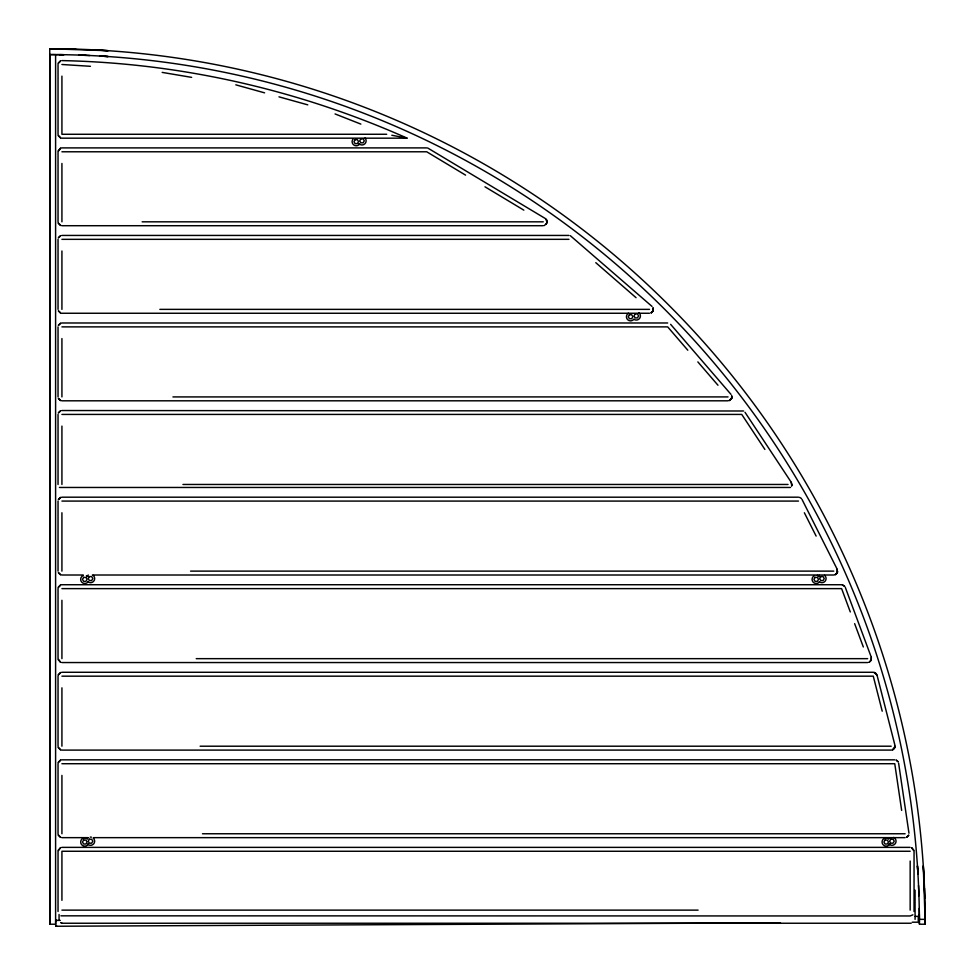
<?xml version="1.0" encoding="UTF-8"?>
<svg xmlns="http://www.w3.org/2000/svg" width="975" height="975" viewBox="0 0 975 975"><rect width="100%" height="100%" fill="white"/><g stroke="black" fill="none" stroke-linecap="round" stroke-linejoin="round"><path stroke-width="1.46" d="M96.757 50.017L108.127 50.7L49.762 48.75L49.762 924.215L55.599 924.215L55.599 54.588L49.762 54.588L49.762 924.215M834.88 574.836L837.367 572.605L837.245 569.363L801.962 499.322M729.129 400.652L731.567 398.531L731.884 396.374M791.871 485.038L791.273 482.32L744.997 412.279M892.162 749.97L894.514 748.178L894.928 745.241L877.049 675.212L874.295 672.409M894.904 747.24L895.05 746.241L893.088 749.58M791.749 485.587L791.273 482.32M791.554 486.111L791.919 484.465M837.635 571.557L836.745 573.617M731.567 398.531L731.884 397.471M58.159 63.485L60.913 60.73M58.171 150.784L60.913 148.029M58.171 587.62L60.913 584.866M58.171 675.163L60.913 672.409M58.171 762.706L60.913 759.964M58.171 850.261L60.913 847.507M652.897 311.208L650.959 312.963L653.067 310.854L653.165 308.161M58.329 63.009L60.438 60.901M58.329 587.133L60.438 585.024M58.329 674.688L60.438 672.579M58.329 762.231L60.438 760.122M546.219 224.335L547.133 221.581L546.207 219.29L546.999 222.885L544.367 225.554M894.514 748.178L892.649 749.799M651.471 312.707L653.067 310.854L653.018 307.759M912.905 914.83L910.162 915.964L60.913 915.83M60.438 148.188L58.037 151.783L58.037 221.825M60.438 235.743L58.329 237.839L60.913 235.572M60.438 323.286L58.329 325.394L60.913 323.115M60.438 410.828L58.329 412.937L60.913 410.67M60.438 497.482L58.329 499.59L60.913 497.323M60.438 847.665L58.037 851.26L58.037 911.503M729.519 400.506L731.628 398.409L731.677 395.558M835.258 574.714L837.367 572.605L837.245 569.363M90.224 837.086L91.418 837.172M56.916 926.25L55.721 926.25L55.697 920.412L60.267 920.388M915.22 916.366L918.255 916.354L918.292 922.192L912.198 922.216M55.721 926.25L780.451 922.838M55.697 920.412L56.891 920.412M386.673 134.27L61.925 134.282L61.925 76.123M61.925 138.17L407.16 138.17C298.594 89.919 180.997 63.034 62.168 60.608M61.925 147.895L426.709 147.895M61.925 151.783L426.709 151.783L465.562 175.134M142.143 221.825L543.258 221.825M61.925 225.712L543.258 225.712M61.925 235.438L568.949 235.438M61.925 239.338L568.949 239.326M159.851 309.368L649.472 309.368M61.925 313.255L649.472 313.255M61.925 322.993L667.68 322.981M61.925 326.881L667.68 326.881L687.802 350.22M172.941 396.923L728.033 396.91M61.925 400.81L728.033 400.81M61.925 410.536L743.596 410.999M61.925 414.424L741.743 414.424L764.888 449.438M182.947 484.465L788.032 484.465M59.438 487.463L790.506 487.463M61.925 497.189L798.476 497.189M61.925 501.077L798.476 501.077M190.564 571.118L833.771 571.118M61.925 575.006L83.241 575.006M92.369 575.006L833.771 575.006M61.925 584.732L841.608 584.732L844.691 586.243L842.546 584.842M61.925 588.62L841.608 588.62L850.297 611.971M196.219 658.661L867.665 658.661M61.925 662.549L867.665 662.549M61.925 672.275L873.271 672.275L875.66 673.091L877.049 675.212M61.925 676.175L873.271 676.175L882.217 711.189M200.131 746.204L891.162 746.204M61.925 750.104L891.162 750.092M61.925 759.83L894.757 759.83M61.925 763.717L894.757 763.717L901.656 810.408M202.459 833.759L905.105 833.759M61.925 837.647L87.774 837.647M93.661 837.647L905.105 837.647M61.925 847.372L910.162 847.372M910.162 851.26L61.925 851.26L61.925 900.315M61.925 910.126L698.1 910.126M49.762 54.588A869.639 869.639 0 0 1 919.388 919.352L924.056 919.352M62.948 923.24L911.186 923.24M920.571 924.215L925.238 924.215L925.226 921.217M50.883 48.75L49.762 48.75A875.465 875.465 0 0 1 925.226 919.352L925.226 920.303M54.21 48.762L59.609 48.811M56.66 54.612L63.022 54.685M59.609 54.637L63.972 54.71M66.873 48.921L75.721 49.14M78.609 55.075L89.858 55.514M80.632 55.136L85.812 55.331M99.596 56.026L108.127 56.55L102.424 56.184M61.925 64.496L90.431 66.3M162.167 72.394L191.624 77.366M391.816 135.257L406.733 138.084M235.804 84.837L264.591 92.844M278.984 96.842L307.759 104.849M60.438 574.714L58.329 572.605L60.913 574.872M58.171 659.673L60.913 662.415M58.171 747.216L60.913 749.97M58.171 834.758L60.913 837.513M58.171 135.281L60.913 138.036M58.171 222.836L60.913 225.578M60.438 312.963L58.329 310.854L60.913 313.133M60.438 400.506L58.329 398.409L60.913 400.676M896.11 760.073L898.17 761.841L896.537 760.256M427.745 148.029L545.257 218.485M335.059 113.941L360.86 124.105M799.537 497.335L801.352 498.444M570.351 235.694L652.031 306.43M484.977 186.798L523.831 210.149M60.438 137.877L58.329 135.769M60.438 225.42L58.329 223.312M60.438 662.257L58.037 658.661L58.037 588.62M60.438 749.799L58.329 747.703M60.438 837.354L58.329 835.246M595.786 262.677L636.053 297.692M670.629 324.334L730.982 394.375M697.856 361.896L717.978 385.247M546.122 219.192L546.756 220.118M804.363 512.753L816.124 536.092M845.264 587.267L871.309 657.308L871.26 660.148L869.152 662.257L871.26 660.148L871.309 657.308M854.636 623.647L863.326 646.986M913.916 850.261L911.649 847.665L914.05 851.26L914.05 911.503M898.609 763.145L908.956 833.186M923.971 877.22L923.288 865.849L925.238 923.934M918.535 885.471L918.925 895.806M924.495 888.164L924.848 898.255M919.254 908.395L919.401 924.215L919.401 922.789M925.068 907.116L925.178 914.379M919.34 914.379L919.388 919.766M919.388 919.352L919.401 922.057M925.238 923.093L925.238 924.215M915.074 890.175L915.074 919.352M910.162 861.071L910.162 910.126M61.925 163.459L61.925 221.825M61.925 251.002L61.925 309.368M61.925 338.557L61.925 396.923M61.925 426.099L61.925 484.465M61.925 512.753L61.925 571.118M61.925 600.295L61.925 658.661M61.925 687.838L61.925 746.204M61.925 775.393L61.925 833.759M59.061 914.489L59.061 919.352M58.037 64.496L58.037 134.282M58.037 239.338L58.037 309.368M58.037 326.881L58.037 396.923M58.037 414.424L58.037 484.465M58.037 501.077L58.037 571.118M58.037 676.175L58.037 746.204M58.037 763.717L58.037 833.759M359.629 144.032A4.132 4.132 0 0 1 353.645 144.861A4.132 4.132 0 0 1 353.23 138.828M633.945 319.13A4.132 4.132 0 0 1 627.547 319.568A4.132 4.132 0 0 1 628.412 313.207M88.457 843.923A4.132 4.132 0 0 1 81.412 844.411A4.132 4.132 0 0 1 84.216 837.927M85.349 837.927A4.132 4.132 0 0 1 87.397 838.817M88.164 581.77A4.132 4.132 0 0 1 81.583 581.99A4.132 4.132 0 0 1 83.131 575.591M86.434 575.591A4.132 4.132 0 0 1 87.811 576.554M819.585 581.77A4.132 4.132 0 0 1 813.004 581.99A4.132 4.132 0 0 1 814.564 575.591M817.33 575.396A4.132 4.132 0 0 1 819.232 576.554M889.858 843.923A4.132 4.132 0 0 1 882.814 844.411A4.132 4.132 0 0 1 885.629 837.927M886.75 837.927A4.132 4.132 0 0 1 888.798 838.817M893.575 837.415A4.132 4.132 0 0 1 895.306 843.582A4.132 4.132 0 0 1 888.908 844.021M888.542 838.817A4.132 4.132 0 0 1 889.773 837.671M824.557 575.36A4.132 4.132 0 0 1 825.155 581.173A4.132 4.132 0 0 1 819.341 581.77M818.281 576.664A4.132 4.132 0 0 1 819.341 575.36M93.137 575.36A4.132 4.132 0 0 1 93.734 581.173A4.132 4.132 0 0 1 87.908 581.77M86.848 576.664A4.132 4.132 0 0 1 88.372 575.031M93.137 838A4.132 4.132 0 0 1 93.539 844.021A4.132 4.132 0 0 1 87.506 844.021M87.141 838.817A4.132 4.132 0 0 1 88.372 837.671M638.905 312.719A4.132 4.132 0 0 1 639.673 318.301A4.132 4.132 0 0 1 634.152 319.459M365.016 138.011A4.132 4.132 0 0 1 364.821 143.849A4.132 4.132 0 0 1 358.971 143.654M908.7 835.246L906.592 837.342L908.7 835.246M83.643 577.395L82.485 579.382L83.643 581.368L85.934 581.368L87.08 579.382L85.934 577.395L83.643 577.395M89.371 576.578L88.225 578.565L89.371 580.552L91.674 580.552L92.82 578.565L91.674 576.578L89.371 576.578M355.107 139.657L353.962 141.643L355.107 143.63L357.398 143.63L358.544 141.643L357.398 139.657L355.107 139.657M360.847 138.84L359.702 140.827L360.847 142.813L363.139 142.813L364.284 140.827L363.139 138.84L360.847 138.84M83.643 840.036L82.485 842.022L83.643 844.009L85.934 844.009L87.08 842.022L85.934 840.036L83.643 840.036M89.371 839.219L88.225 841.206L89.371 843.192L91.674 843.192L92.82 841.206L91.674 839.219L89.371 839.219M629.411 314.754L628.266 316.741L629.411 318.727L631.715 318.727L632.86 316.741L631.715 314.754L629.411 314.754M635.152 313.938L634.006 315.924L635.152 317.911L637.443 317.911L638.601 315.924L637.443 313.938L635.152 313.938M815.063 577.395L813.918 579.382L815.063 581.368L817.355 581.368L818.513 579.382L817.355 577.395L815.063 577.395M820.804 576.578L819.658 578.565L820.804 580.552L823.095 580.552L824.241 578.565L823.095 576.578L820.804 576.578M885.044 840.036L883.898 842.022L885.044 844.009L887.335 844.009L888.481 842.022L887.335 840.036L885.044 840.036M890.784 839.219L889.627 841.206L890.784 843.192L893.076 843.192L894.221 841.206L893.076 839.219L890.784 839.219M61.937 923.118L60.998 922.728L61.937 923.118M917.804 871.565L917.438 865.849L917.95 874.38L917.804 871.565"/></g></svg>
